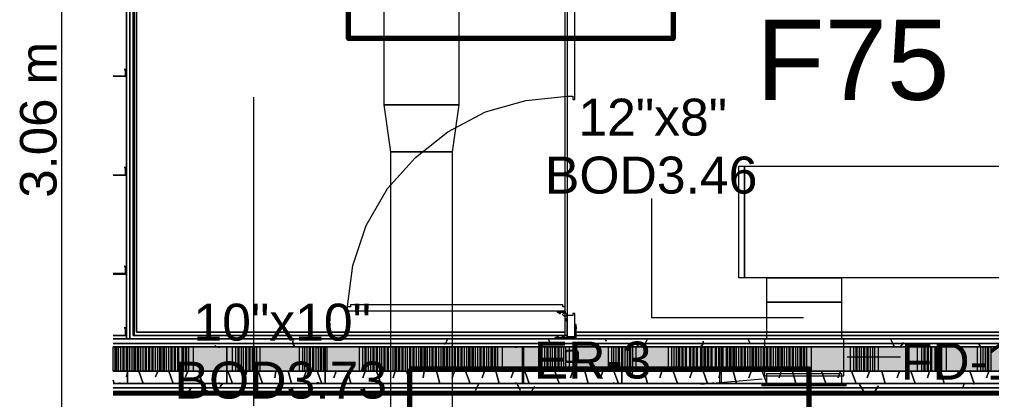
# Model space of a CAD drawing. Header units: metres. Extents: x -2 to 237, y -8 to 52.
# Drawn here: x 6.642 to 10.636, y 26.734 to 28.298 of the extents above; entities that cross this region are included whole.
import ezdxf

# ---------------------------------------------------------------- set-up
doc = ezdxf.new("R2010")
doc.units = ezdxf.units.M
doc.layers.add('HVAC - Ductos', color=5, linetype='Continuous', lineweight=0)
doc.layers.add('PDF3_Text', color=7, linetype='Continuous', lineweight=0)
doc.layers.add('PDF3_Geometry', color=7, linetype='Continuous', lineweight=0, true_color=0xaaaaaa)
doc.layers.add('PDF3_Solid Fills', color=7, linetype='Continuous', lineweight=0, true_color=0xffffff)
doc.styles.add('PDF ArialUnicodeMS-Bold-Identity-H', font='arial.ttf')
doc.styles.add('PDF Helvetica', font='')
doc.styles.get('PDF Helvetica').set_extended_font_data('Helvetica')

msp = doc.modelspace()

# ---------------------------------------------------------------- hatches: boundary and pattern name
at = {"layer": 'PDF3_Solid Fills', "lineweight": 0, "transparency": 33554559}
msp.add_hatch(color=256, dxfattribs=at).paths.add_polyline_path([(7.0265, 26.8503), (14.9512, 26.8503), (14.9512, 26.9512), (7.0265, 26.9512)])
msp.add_hatch(color=256, dxfattribs=at).paths.add_polyline_path([(7.0265, 26.8503), (14.9512, 26.8503), (14.9512, 26.9512), (7.0265, 26.9512)])
h = msp.add_hatch(color=256, dxfattribs=at)
h.paths.add_polyline_path([(8.8919, 26.8916), (8.9285, 26.887), (8.9286, 26.887), (8.9286, 26.8916)])
h.paths.add_polyline_path([(8.9286, 26.9328), (8.9286, 26.9374), (8.8919, 26.9374)])
h.paths.add_polyline_path([(8.9377, 26.9282), (8.9332, 26.9282), (8.9332, 26.8961), (8.9377, 26.9282)])

# ---------------------------------------------------------------- linework, layer by layer
at = {"layer": 'HVAC - Ductos', "lineweight": 0}
for points in [[(6.8156, 10.4051), (6.8156, 11.4134), (6.8156, 14.7502), (6.8156, 18.2289), (6.8156, 25.5898), (6.8156, 26.3553), (6.8156, 29.417), (6.8156, 33.6429), (6.8156, 34.9721), (6.8156, 39.8809), (6.8156, 42.938), (6.8156, 46.7926), (6.8156, 47.6818)], [(9.8636, 27.0703), (9.2402, 27.0703), (9.2402, 27.5608)], [(8.2914, 26.9512), (8.1586, 26.9512)], [(10.0423, 26.9099), (10.2624, 26.9099)], [(9.694, 26.8182), (9.4419, 26.7953)], [(10.0102, 26.7907), (9.7215, 26.7907)]]:
    msp.add_lwpolyline(points, dxfattribs=at)
for points in [[(8.4473, 30.4757), (8.4473, 27.9458), (8.1402, 27.9458), (8.1402, 30.4757)], [(8.1677, 27.7532), (8.1402, 27.9458), (8.4473, 27.9458), (8.4198, 27.7532)], [(8.4198, 27.7532), (8.4198, 25.5716), (8.1677, 25.5716), (8.1677, 27.7532)], [(9.6207, 27.6936), (9.6207, 27.2353), (9.5978, 27.2353), (9.5978, 27.6936)], [(13.9703, 27.2353), (9.6207, 27.2353), (9.6207, 27.6936), (13.9703, 27.6936)], [(10.0194, 27.2353), (10.0194, 27.1344), (9.7123, 27.1344), (9.7123, 27.2353)], [(10.0194, 27.1344), (10.0194, 26.9832), (9.7123, 26.9832), (9.7123, 27.1344)], [(10.0286, 26.9832), (9.7032, 26.9832), (9.7032, 26.832), (10.0286, 26.832)], [(9.7123, 26.7953), (9.7123, 26.8412), (10.0194, 26.8412), (10.0194, 26.7953)], [(9.694, 26.7907), (9.694, 26.7953), (10.0378, 26.7953), (10.0378, 26.7907)]]:
    msp.add_lwpolyline(points, close=True, dxfattribs=at)
at = {"layer": 'PDF3_Geometry', "lineweight": 0}
for points in [[(15.5791, 31.9149), (15.5791, 28.5874), (15.5791, 28.372), (17.1832, 28.372), (17.1832, 26.9832), (14.9878, 26.9832), (7.0265, 26.9832)], [(14.9832, 26.9649), (14.9832, 26.9832), (14.9832, 26.9512), (14.9832, 26.9832), (14.9695, 26.9832), (14.9512, 26.9832), (7.0265, 26.9832), (7.0814, 26.9832), (7.0814, 30.022), (7.0814, 26.9832), (7.0952, 26.9832), (7.0952, 30.022), (7.0952, 26.9832), (7.0952, 28.7936)], [(7.0952, 30.022), (7.0952, 26.9832)], [(7.0952, 26.9832), (7.0952, 30.022)], [(7.0952, 28.7936), (7.0952, 26.9832)], [(7.109, 28.6562), (7.109, 26.997), (7.109, 28.6562)], [(8.8827, 28.5049), (8.8827, 26.997), (8.8919, 26.997)], [(7.0265, 28.0649), (7.0769, 28.0649), (7.0265, 28.0649)], [(7.604, 27.9778), (7.604, 26.7082)], [(7.989, 27.1162), (8.0027, 27.1162), (8.0027, 27.1253), (8.8736, 27.1253), (8.8736, 27.1162), (8.8827, 27.1162), (8.8827, 27.0978), (7.989, 27.0978), (7.989, 27.1162), (8.0118, 27.2857), (8.0669, 27.4507), (8.154, 27.602), (8.2686, 27.7303), (8.4015, 27.8358), (8.5573, 27.9182), (8.7223, 27.964), (8.8919, 27.9824), (8.8919, 27.0794), (8.8919, 27.0749), (8.8919, 27.0794), (8.8919, 27.084)], [(7.0265, 27.657), (7.0769, 27.657), (7.0265, 27.657)], [(7.0265, 27.2536), (7.0769, 27.2536), (7.0769, 27.2812), (7.0723, 27.2812), (7.0814, 27.2812), (7.0814, 27.2536), (7.0769, 27.2536), (7.0769, 27.249), (7.0265, 27.249)], [(8.8873, 27.0932), (8.8827, 27.0932), (8.8736, 27.0978), (8.8506, 27.0978), (8.8506, 27.0932), (8.8736, 27.0932), (8.8782, 27.0932)], [(8.8552, 27.0932), (8.8598, 27.0886), (8.8644, 27.0886), (8.8644, 27.0932)], [(8.8919, 27.0657), (8.8873, 27.0657), (8.8873, 27.0612), (8.8919, 27.0566)], [(8.8919, 26.9924), (8.8919, 27.0794)], [(8.8919, 27.0749), (8.8919, 27.0474)], [(8.924, 26.9832), (8.9286, 26.9878), (8.9286, 27.0428), (8.924, 27.0428)], [(8.9286, 27.029), (8.9286, 27.0336), (8.9286, 27.029)], [(8.9286, 27.029), (8.9286, 27.0336), (8.9286, 27.029)], [(7.0265, 26.997), (7.0769, 26.997), (7.0265, 26.997)], [(17.1832, 26.9832), (16.097, 26.9832), (17.1832, 26.9832), (17.197, 26.9832), (17.197, 26.9649), (17.1832, 26.9649), (14.9878, 26.9649), (14.9832, 26.9649), (7.0265, 26.9649), (14.9695, 26.9649)], [(7.0265, 26.9832), (7.0952, 26.9832)], [(14.9878, 26.9832), (7.0265, 26.9832), (14.9878, 26.9832)], [(14.9832, 26.9832), (7.0265, 26.9832)], [(14.9512, 26.9512), (7.0265, 26.9512), (14.9695, 26.9512), (14.9695, 26.9649), (14.9512, 26.9649), (7.0265, 26.9649)], [(8.8827, 26.997), (7.109, 26.997)], [(8.8827, 26.997), (7.109, 26.997)], [(8.9194, 26.9878), (8.9148, 26.9878), (8.9194, 26.9878), (8.8827, 26.9878), (8.869, 26.9878), (8.8873, 26.997), (8.8919, 26.997), (8.8873, 26.997), (8.8919, 26.997), (8.8873, 26.997), (8.869, 26.9878), (8.8414, 26.9878), (8.8644, 26.9878), (8.869, 26.9878), (8.8827, 26.997), (8.8919, 26.997), (8.8827, 26.997), (8.8919, 26.997), (8.8827, 26.997), (8.8919, 26.997), (8.8827, 26.997), (8.869, 26.9878)], [(8.8644, 26.9878), (8.8414, 26.9878), (8.8414, 26.9832)], [(8.8552, 26.9924), (8.8506, 26.9924), (8.8552, 26.9924)], [(8.8552, 26.9924), (8.8506, 26.9924), (8.8552, 26.9924)], [(8.924, 26.9924), (8.8919, 26.9924), (8.924, 26.9924)], [(8.9148, 26.9878), (8.9102, 26.9878), (8.9148, 26.9878)], [(8.9148, 26.9878), (8.9102, 26.9878), (8.9148, 26.9878)], [(14.9878, 26.9832), (8.924, 26.9832), (14.9878, 26.9832)], [(14.9878, 26.997), (8.9286, 26.997), (12.5678, 26.997), (8.9286, 26.997), (12.5678, 26.997), (8.9286, 26.997), (12.5678, 26.997), (8.9286, 26.997), (14.9878, 26.997), (8.9286, 26.997), (14.9878, 26.997), (8.9286, 26.997), (14.9878, 26.997), (8.9286, 26.997), (14.9878, 26.997)], [(7.086, 26.8503), (7.494, 26.8503), (7.8973, 26.8503), (8.7086, 26.8503), (7.8973, 26.8503), (7.494, 26.8503), (7.086, 26.8503), (7.0265, 26.8503), (7.0265, 26.9512), (14.9512, 26.9512)], [(7.0356, 26.8503), (7.0356, 26.9512)], [(7.0494, 26.8503), (7.0494, 26.9512)], [(7.0585, 26.8503), (7.0585, 26.9512)], [(7.0723, 26.8503), (7.0723, 26.9512)], [(7.0814, 26.8503), (7.0814, 26.9512)], [(8.7086, 26.8503), (7.8973, 26.8503), (7.494, 26.8503), (7.086, 26.8503), (7.086, 26.9512)], [(7.0952, 26.8503), (7.0952, 26.9512)], [(7.1044, 26.8503), (7.1044, 26.9512)], [(7.1135, 26.8503), (7.1135, 26.9512)], [(7.1181, 26.8503), (7.1181, 26.9512)], [(7.1273, 26.8503), (7.1273, 26.9512)], [(7.1319, 26.8503), (7.1319, 26.9512)], [(7.1411, 26.8503), (7.1411, 26.9512)], [(7.1502, 26.8503), (7.1502, 26.9512)], [(7.1594, 26.8503), (7.1594, 26.9512)], [(7.164, 26.8503), (7.164, 26.9512)], [(7.1731, 26.8503), (7.1731, 26.9512)], [(7.1777, 26.8503), (7.1777, 26.9512)], [(7.1868, 26.8503), (7.1868, 26.9512)], [(7.1914, 26.8503), (7.1914, 26.9512)], [(7.2006, 26.8503), (7.2006, 26.9512)], [(7.2098, 26.8503), (7.2098, 26.9512)], [(7.219, 26.8503), (7.219, 26.9512)], [(7.2235, 26.8503), (7.2235, 26.9512)], [(7.2327, 26.8503), (7.2327, 26.9512)], [(7.2373, 26.8503), (7.2373, 26.9512)], [(7.2465, 26.8503), (7.2465, 26.9512)], [(7.2556, 26.8503), (7.2556, 26.9512)], [(7.2648, 26.8503), (7.2648, 26.9512)], [(7.2694, 26.8503), (7.2694, 26.9512)], [(7.2785, 26.8503), (7.2785, 26.9512)], [(7.2831, 26.8503), (7.2831, 26.9512)], [(7.2923, 26.8503), (7.2923, 26.9512)], [(7.2969, 26.8503), (7.2969, 26.9512)], [(7.3106, 26.8503), (7.3106, 26.9512)], [(7.3152, 26.8503), (7.3152, 26.9512)], [(7.3244, 26.8503), (7.3244, 26.9512)], [(7.329, 26.8503), (7.329, 26.9512)], [(7.3381, 26.8503), (7.3381, 26.9512)], [(7.3564, 26.8503), (7.3564, 26.9512)], [(7.5169, 26.8503), (7.5169, 26.9512)], [(7.5306, 26.8503), (7.5306, 26.9512)], [(7.5398, 26.8503), (7.5398, 26.9512)], [(7.5444, 26.8503), (7.5444, 26.9512)], [(7.5536, 26.8503), (7.5536, 26.9512)], [(7.5627, 26.8503), (7.5627, 26.9512)], [(7.5719, 26.8503), (7.5719, 26.9512)], [(7.5765, 26.8503), (7.5765, 26.9512)], [(7.5856, 26.8503), (7.5856, 26.9512)], [(7.5902, 26.8503), (7.5902, 26.9512)], [(7.5994, 26.8503), (7.5994, 26.9512)], [(7.6086, 26.8503), (7.6086, 26.9512)], [(7.6177, 26.8503), (7.6177, 26.9512)], [(7.6314, 26.8503), (7.6314, 26.9512)], [(7.7919, 26.8503), (7.7919, 26.9512)], [(7.8056, 26.8503), (7.8056, 26.9512)], [(7.8148, 26.8503), (7.8148, 26.9512)], [(7.824, 26.8503), (7.824, 26.9512)], [(7.8331, 26.8503), (7.8331, 26.9512)], [(7.8377, 26.8503), (7.8377, 26.9512)], [(7.8469, 26.8503), (7.8469, 26.9512)], [(7.8515, 26.8503), (7.8515, 26.9512)], [(7.8606, 26.8503), (7.8606, 26.9512)], [(7.8698, 26.8503), (7.8698, 26.9512)], [(7.879, 26.8503), (7.879, 26.9512)], [(7.8836, 26.8503), (7.8836, 26.9512)], [(7.8927, 26.8503), (7.8927, 26.9512)], [(7.9064, 26.8503), (7.9064, 26.9512)], [(8.0394, 26.8503), (8.0394, 26.9512)], [(8.0531, 26.8503), (8.0531, 26.9512)], [(8.0623, 26.8503), (8.0623, 26.9512)], [(8.0669, 26.8503), (8.0669, 26.9512)], [(8.0761, 26.8503), (8.0761, 26.9512)], [(8.0852, 26.8503), (8.0852, 26.9512)], [(8.0944, 26.8503), (8.0944, 26.9512)], [(8.099, 26.8503), (8.099, 26.9512)], [(8.1081, 26.8503), (8.1081, 26.9512)], [(8.1127, 26.8503), (8.1127, 26.9512)], [(8.1219, 26.8503), (8.1219, 26.9512)], [(8.131, 26.8503), (8.131, 26.9512)], [(8.1402, 26.8503), (8.1402, 26.9512)], [(8.1448, 26.8503), (8.1448, 26.9512)], [(8.154, 26.8503), (8.154, 26.9512)], [(8.1586, 26.8503), (8.1586, 26.9512)], [(8.1677, 26.8503), (8.1677, 26.9512)], [(8.1769, 26.8503), (8.1769, 26.9512)], [(8.186, 26.8503), (8.186, 26.9512)], [(8.1906, 26.8503), (8.1906, 26.9512)], [(8.1998, 26.8503), (8.1998, 26.9512)], [(8.2044, 26.8503), (8.2044, 26.9512)], [(8.2136, 26.8503), (8.2136, 26.9512)], [(8.2181, 26.8503), (8.2181, 26.9512)], [(8.2273, 26.8503), (8.2273, 26.9512)], [(8.2365, 26.8503), (8.2365, 26.9512)], [(8.2457, 26.8503), (8.2457, 26.9512)], [(8.2502, 26.8503), (8.2502, 26.9512)], [(8.2594, 26.8503), (8.2594, 26.9512)], [(8.264, 26.8503), (8.264, 26.9512)], [(8.2732, 26.8503), (8.2732, 26.9512)], [(8.2823, 26.8503), (8.2823, 26.9512)], [(8.2914, 26.8503), (8.2914, 26.9512)], [(8.296, 26.8503), (8.296, 26.9512)], [(8.3052, 26.8503), (8.3052, 26.9512)], [(8.319, 26.8503), (8.319, 26.9512)], [(8.3282, 26.8503), (8.3282, 26.9512)], [(8.3419, 26.8503), (8.3419, 26.9512)], [(8.3511, 26.8503), (8.3511, 26.9512)], [(8.3556, 26.8503), (8.3556, 26.9512)], [(8.3648, 26.8503), (8.3648, 26.9512)], [(8.374, 26.8503), (8.374, 26.9512)], [(8.3832, 26.8503), (8.3832, 26.9512)], [(8.3877, 26.8503), (8.3877, 26.9512)], [(8.3969, 26.8503), (8.3969, 26.9512)], [(8.4015, 26.8503), (8.4015, 26.9512)], [(8.4106, 26.8503), (8.4106, 26.9512)], [(8.4198, 26.8503), (8.4198, 26.9512)], [(8.429, 26.8503), (8.429, 26.9512)], [(8.4336, 26.8503), (8.4336, 26.9512)], [(8.4427, 26.8503), (8.4427, 26.9512)], [(8.4473, 26.8503), (8.4473, 26.9512)], [(8.4564, 26.8503), (8.4564, 26.9512)], [(8.461, 26.8503), (8.461, 26.9512)], [(8.4702, 26.8503), (8.4702, 26.9512)], [(8.4794, 26.8503), (8.4794, 26.9512)], [(8.4886, 26.8503), (8.4886, 26.9512)], [(8.4932, 26.8503), (8.4932, 26.9512)], [(8.5023, 26.8503), (8.5023, 26.9512)], [(8.5069, 26.8503), (8.5069, 26.9512)], [(8.5161, 26.8503), (8.5161, 26.9512)], [(8.5252, 26.8503), (8.5252, 26.9512)], [(8.5344, 26.8503), (8.5344, 26.9512)], [(8.539, 26.8503), (8.539, 26.9512)], [(8.5482, 26.8503), (8.5482, 26.9512)], [(8.5527, 26.8503), (8.5527, 26.9512)], [(8.5619, 26.8503), (8.5619, 26.9512)], [(8.571, 26.8503), (8.571, 26.9512)], [(8.5802, 26.8503), (8.5802, 26.9512)], [(8.5848, 26.8503), (8.5848, 26.9512)], [(8.594, 26.8503), (8.594, 26.9512)], [(8.5986, 26.8503), (8.5986, 26.9512)], [(8.6077, 26.8503), (8.6077, 26.9512)], [(8.6261, 26.8503), (8.6261, 26.9512)], [(8.7865, 26.8503), (8.7865, 26.9512)], [(8.8002, 26.8503), (8.8002, 26.9512)], [(8.8094, 26.8503), (8.8094, 26.9512)], [(8.814, 26.8503), (8.814, 26.9512)], [(8.8232, 26.8503), (8.8232, 26.9512)], [(8.8323, 26.8503), (8.8323, 26.9512)], [(8.8414, 26.8503), (8.8414, 26.9512)], [(8.846, 26.8503), (8.846, 26.9512)], [(8.8552, 26.8503), (8.8552, 26.9512)], [(8.8598, 26.8503), (8.8598, 26.9512)], [(8.869, 26.8503), (8.869, 26.9512)], [(8.8782, 26.8503), (8.8782, 26.9512)], [(8.8873, 26.9282), (8.8873, 26.9512)], [(8.9011, 26.9374), (8.9011, 26.9512)], [(8.9011, 26.8916), (8.9011, 26.9328)], [(9.0615, 26.8503), (9.0615, 26.9512)], [(9.0752, 26.8503), (9.0752, 26.9512)], [(9.0844, 26.8503), (9.0844, 26.9512)], [(9.0936, 26.8503), (9.0936, 26.9512)], [(9.1027, 26.8503), (9.1027, 26.9512)], [(9.1073, 26.8503), (9.1073, 26.9512)], [(9.1164, 26.8503), (9.1164, 26.9512)], [(9.121, 26.8503), (9.121, 26.9512)], [(9.1302, 26.8503), (9.1302, 26.9512)], [(9.1394, 26.8503), (9.1394, 26.9512)], [(9.1486, 26.8503), (9.1486, 26.9512)], [(9.1532, 26.8503), (9.1532, 26.9512)], [(9.1623, 26.8503), (9.1623, 26.9512)], [(9.1761, 26.8503), (9.1761, 26.9512)], [(9.309, 26.8503), (9.309, 26.9512)], [(9.3228, 26.8503), (9.3228, 26.9512)], [(9.3319, 26.8503), (9.3319, 26.9512)], [(9.3411, 26.8503), (9.3411, 26.9512)], [(9.3502, 26.8503), (9.3502, 26.9512)], [(9.3548, 26.8503), (9.3548, 26.9512)], [(9.364, 26.8503), (9.364, 26.9512)], [(9.3686, 26.8503), (9.3686, 26.9512)], [(9.3778, 26.8503), (9.3778, 26.9512)], [(9.3823, 26.8503), (9.3823, 26.9512)], [(9.396, 26.8503), (9.396, 26.9512)], [(9.4006, 26.8503), (9.4006, 26.9512)], [(9.4098, 26.8503), (9.4098, 26.9512)], [(9.4144, 26.8503), (9.4144, 26.9512)], [(9.4236, 26.8503), (9.4236, 26.9512)], [(9.4282, 26.8503), (9.4282, 26.9512)], [(9.4419, 26.8503), (9.4419, 26.9512)], [(9.4465, 26.8503), (9.4465, 26.9512)], [(9.4556, 26.8503), (9.4556, 26.9512)], [(9.4602, 26.8503), (9.4602, 26.9512)], [(9.4694, 26.8503), (9.4694, 26.9512)], [(9.474, 26.8503), (9.474, 26.9512)], [(9.4832, 26.8503), (9.4832, 26.9512)], [(9.4878, 26.8503), (9.4878, 26.9512)], [(9.5015, 26.8503), (9.5015, 26.9512)], [(9.506, 26.8503), (9.506, 26.9512)], [(9.5152, 26.8503), (9.5152, 26.9512)], [(9.5198, 26.8503), (9.5198, 26.9512)], [(9.529, 26.8503), (9.529, 26.9512)], [(9.5336, 26.8503), (9.5336, 26.9512)], [(9.5473, 26.8503), (9.5473, 26.9512)], [(9.5519, 26.8503), (9.5519, 26.9512)], [(9.561, 26.8503), (9.561, 26.9512)], [(9.5656, 26.8503), (9.5656, 26.9512)], [(9.5748, 26.8503), (9.5748, 26.9512)], [(9.5886, 26.8503), (9.5886, 26.9512)], [(9.5978, 26.8503), (9.5978, 26.9512)], [(9.6115, 26.8503), (9.6115, 26.9512)], [(9.6207, 26.8503), (9.6207, 26.9512)], [(9.6252, 26.8503), (9.6252, 26.9512)], [(9.6344, 26.8503), (9.6344, 26.9512)], [(9.6436, 26.8503), (9.6436, 26.9512)], [(9.6528, 26.8503), (9.6528, 26.9512)], [(9.6573, 26.8503), (9.6573, 26.9512)], [(9.6665, 26.8503), (9.6665, 26.9512)], [(9.671, 26.8503), (9.671, 26.9512)], [(9.6802, 26.8503), (9.6802, 26.9512)], [(9.6894, 26.8503), (9.6894, 26.9512)], [(9.6986, 26.8503), (9.6986, 26.9512)], [(9.7032, 26.8503), (9.7032, 26.9512)], [(9.7123, 26.8503), (9.7123, 26.9512)], [(9.7169, 26.8503), (9.7169, 26.9512)], [(9.7261, 26.8503), (9.7261, 26.9512)], [(9.7306, 26.8503), (9.7306, 26.9512)], [(9.7398, 26.8503), (9.7398, 26.9512)], [(9.749, 26.8503), (9.749, 26.9512)], [(9.7582, 26.8503), (9.7582, 26.9512)], [(9.7628, 26.8503), (9.7628, 26.9512)], [(9.7719, 26.8503), (9.7719, 26.9512)], [(9.7765, 26.8503), (9.7765, 26.9512)], [(9.7856, 26.8503), (9.7856, 26.9512)], [(9.7948, 26.8503), (9.7948, 26.9512)], [(9.804, 26.8503), (9.804, 26.9512)], [(9.8086, 26.8503), (9.8086, 26.9512)], [(9.8178, 26.8503), (9.8178, 26.9512)], [(9.8223, 26.8503), (9.8223, 26.9512)], [(9.8315, 26.8503), (9.8315, 26.9512)], [(9.8406, 26.8503), (9.8406, 26.9512)], [(9.8498, 26.8503), (9.8498, 26.9512)], [(9.8544, 26.8503), (9.8544, 26.9512)], [(9.8636, 26.8503), (9.8636, 26.9512)], [(9.8682, 26.8503), (9.8682, 26.9512)], [(9.8773, 26.8503), (9.8773, 26.9512)], [(9.8957, 26.8503), (9.8957, 26.9512)], [(10.056, 26.8503), (10.056, 26.9512)], [(10.0698, 26.8503), (10.0698, 26.9512)], [(10.079, 26.8503), (10.079, 26.9512)], [(10.0836, 26.8503), (10.0836, 26.9512)], [(10.0928, 26.8503), (10.0928, 26.9512)], [(10.1019, 26.8503), (10.1019, 26.9512)], [(10.111, 26.8503), (10.111, 26.9512)], [(10.1156, 26.8503), (10.1156, 26.9512)], [(10.1248, 26.8503), (10.1248, 26.9512)], [(10.1294, 26.8503), (10.1294, 26.9512)], [(10.1386, 26.8503), (10.1386, 26.9512)], [(10.1478, 26.8503), (10.1478, 26.9512)], [(10.1569, 26.8503), (10.1569, 26.9512)], [(10.1707, 26.8503), (10.1707, 26.9512)], [(10.3311, 26.8503), (10.3311, 26.9512)], [(10.3494, 26.8503), (10.3494, 26.9512)], [(10.3586, 26.8503), (10.3586, 26.9512)], [(10.3632, 26.8503), (10.3632, 26.9512)], [(10.3724, 26.8503), (10.3724, 26.9512)], [(10.3769, 26.8503), (10.3769, 26.9512)], [(10.3861, 26.8503), (10.3861, 26.9512)], [(10.3906, 26.8503), (10.3906, 26.9512)], [(10.4044, 26.8503), (10.4044, 26.9512)], [(10.409, 26.8503), (10.409, 26.9512)], [(10.4182, 26.8503), (10.4182, 26.9512)], [(10.4228, 26.8503), (10.4228, 26.9512)], [(10.4319, 26.8503), (10.4319, 26.9512)], [(10.4502, 26.8503), (10.4502, 26.9512)], [(10.5786, 26.8503), (10.5786, 26.9512)], [(10.5924, 26.8503), (10.5924, 26.9512)], [(10.6015, 26.8503), (10.6015, 26.9512)], [(10.6106, 26.8503), (10.6106, 26.9512)], [(10.6198, 26.8503), (10.6198, 26.9512)], [(10.6244, 26.8503), (10.6244, 26.9512)], [(10.6336, 26.8503), (10.6336, 26.9512)], [(8.8873, 26.8503), (8.8873, 26.8961)], [(8.9011, 26.8503), (8.9011, 26.887)], [(7.086, 26.8503), (7.0265, 26.8503), (7.086, 26.8503)], [(8.7132, 26.8503), (9.1164, 26.8503), (9.5244, 26.8503), (10.739, 26.8503), (11.1469, 26.8503), (11.5502, 26.8503)], [(14.7999, 26.7999), (7.0265, 26.7999), (14.8045, 26.7999)], [(7.0265, 24.1919), (13.9016, 24.1919), (13.9016, 24.2057), (13.9016, 24.2103), (13.9016, 25.6357), (13.9016, 25.787), (13.9016, 25.8007), (14.7678, 25.8007), (14.7861, 25.8007), (14.7861, 26.7678), (14.7861, 26.7816), (7.0265, 26.7816), (14.7999, 26.7816), (14.7999, 26.7999), (14.7999, 24.1782), (14.9053, 24.1782)], [(14.7999, 26.7999), (7.0265, 26.7999)], [(14.7861, 26.7816), (7.0265, 26.7816)], [(7.0265, 26.7678), (14.7678, 26.7678), (14.7678, 25.819), (13.8832, 25.819), (13.8832, 25.6357), (13.8832, 24.2103), (7.0265, 24.2103)], [(14.7678, 26.7678), (7.0265, 26.7678), (14.7678, 26.7678), (7.0265, 26.7678), (14.7678, 26.7678), (7.0265, 26.7678), (14.7678, 26.7678), (7.0265, 26.7678), (14.7861, 26.7678)], [(14.7586, 26.754), (7.0265, 26.754), (14.7586, 26.754)]]:
    msp.add_lwpolyline(points, dxfattribs=at)
at = {"layer": 'PDF3_Geometry', "color": 232, "lineweight": 70, "true_color": 0xe91e64}
for points in [[(7.994, 29.1351), (9.3279, 29.1351), (9.3279, 28.2196), (7.994, 28.2196)], [(8.2451, 26.8604), (9.8857, 26.8604), (9.8857, 25.8297), (8.2451, 25.8297)]]:
    msp.add_lwpolyline(points, close=True, dxfattribs=at)
at = {"layer": 'PDF3_Geometry', "lineweight": 0}
for points in [[(7.0952, 26.9832), (7.0952, 28.7936)], [(7.1135, 26.997), (7.1135, 28.6562), (7.1135, 26.997), (7.1135, 28.6562), (7.1135, 26.997), (7.1135, 28.6562), (7.1135, 26.997), (8.8827, 26.997), (8.8919, 26.997), (8.8827, 26.997), (7.109, 26.997), (7.109, 28.6562), (7.109, 26.997), (7.109, 28.6562), (7.109, 26.997), (7.109, 28.6562), (7.109, 26.997), (8.8782, 26.997), (7.109, 26.997), (8.8782, 26.997)], [(7.1227, 27.0107), (7.1227, 28.6562), (7.1227, 27.0107), (8.8827, 27.0107)], [(8.924, 27.9686), (8.924, 28.4728), (8.9011, 28.4728), (8.8919, 28.4728), (8.8919, 27.9824), (8.9148, 27.9824), (8.9148, 27.9686)], [(7.0814, 28.0649), (7.0769, 28.0649), (7.0769, 28.0924), (7.0723, 28.0924), (7.0814, 28.0924)], [(7.0814, 27.657), (7.0769, 27.657), (7.0769, 27.689), (7.0723, 27.689), (7.0814, 27.689)], [(8.8827, 27.0749), (8.8919, 27.084), (8.8827, 27.0932), (8.8736, 27.084)], [(8.924, 27.0886), (8.9148, 27.0886), (8.9148, 27.0794), (8.8919, 27.0794), (8.8919, 26.9924), (8.924, 26.9924)], [(8.8414, 26.9878), (8.8414, 26.9832), (8.924, 26.9832), (8.9286, 26.9878), (8.9286, 27.0428), (8.924, 27.0428), (8.924, 26.9878), (8.9194, 26.9878), (8.8827, 26.9878)], [(7.0814, 27.0016), (7.0769, 26.997), (7.0769, 27.0016), (7.0769, 27.029), (7.0723, 27.029), (7.0814, 27.029)], [(8.9286, 27.0336), (8.9286, 27.029), (8.9286, 27.0244), (8.9286, 27.029)], [(8.9286, 27.0336), (8.9286, 27.029), (8.9286, 27.0244), (8.9286, 27.029)], [(8.9286, 27.0244), (8.9286, 27.029)], [(8.9286, 27.0107), (12.5678, 27.0107)], [(7.1135, 26.997), (8.8782, 26.997), (7.109, 26.997), (8.8782, 26.997), (7.109, 26.997), (8.8827, 26.997)], [(7.2373, 26.9832), (8.8414, 26.9832)], [(8.8506, 26.9924), (8.846, 26.9878)], [(8.846, 26.9878), (8.8506, 26.9878), (8.8552, 26.9878), (8.8598, 26.9878), (8.8552, 26.9878), (8.8506, 26.9878)], [(8.846, 26.9878), (8.8506, 26.9878), (8.8552, 26.9878), (8.8598, 26.9878), (8.8552, 26.9878), (8.8506, 26.9878)], [(8.8598, 26.9878), (8.8552, 26.9924)], [(8.9102, 26.9878), (8.9148, 26.9878), (8.9194, 26.9878), (8.9148, 26.9878)], [(8.9102, 26.9878), (8.9148, 26.9878), (8.9194, 26.9878), (8.9148, 26.9878)], [(10.6336, 26.9832), (10.2852, 26.9832)], [(7.0402, 26.9512), (7.0402, 26.8503)], [(7.054, 26.7999), (7.086, 26.7999), (7.086, 26.9512), (7.054, 26.9512), (7.054, 26.9466), (7.054, 26.9512), (7.086, 26.9512), (7.086, 26.7999), (7.054, 26.7999), (7.054, 26.8044)], [(7.0677, 26.9512), (7.0677, 26.8503)], [(7.4618, 26.7999), (7.4894, 26.7999), (7.494, 26.7999), (7.494, 26.9512), (7.4894, 26.9512), (7.4618, 26.9512), (7.4618, 26.9466), (7.4618, 26.9512), (7.4894, 26.9512), (7.494, 26.9512), (7.494, 26.7999), (7.4894, 26.7999), (7.4618, 26.7999), (7.4618, 26.8044)], [(7.8973, 26.9512), (7.8973, 26.7999), (7.8652, 26.7999), (7.8652, 26.8044), (7.8698, 26.8044), (7.8698, 26.7999), (7.8973, 26.7999), (7.8973, 26.9512), (7.8698, 26.9512), (7.8698, 26.9466), (7.8652, 26.9466), (7.8652, 26.9512)], [(8.3098, 26.9512), (8.3098, 26.8503)], [(8.3373, 26.9512), (8.3373, 26.8503)], [(8.681, 26.9466), (8.681, 26.9512)], [(8.7086, 26.9512), (8.7132, 26.9512), (8.7132, 26.7999), (8.7086, 26.7999), (8.681, 26.7999), (8.681, 26.8044), (8.681, 26.7999), (8.7086, 26.7999), (8.7086, 26.9512), (8.681, 26.9512)], [(8.9377, 26.8961), (8.9332, 26.887), (8.9286, 26.887), (8.8919, 26.887), (8.8873, 26.887), (8.8873, 26.8961), (8.8873, 26.9282), (8.8873, 26.9374), (8.8919, 26.9374), (8.9286, 26.9374), (8.9332, 26.9374), (8.9377, 26.9282)], [(8.9286, 26.9328), (8.8919, 26.9328), (8.8873, 26.9282), (8.8873, 26.8961), (8.8919, 26.8916), (8.9286, 26.8916), (8.9332, 26.8916), (8.9332, 26.8961), (8.9332, 26.9282), (8.9332, 26.9328)], [(9.0844, 26.9466), (9.0844, 26.9512)], [(9.1164, 26.9512), (9.1164, 26.7999), (9.0844, 26.7999), (9.0844, 26.8044), (9.0844, 26.7999), (9.1164, 26.7999), (9.1164, 26.9512), (9.0844, 26.9512)], [(9.4923, 26.9466), (9.4923, 26.9512)], [(9.5198, 26.9512), (9.5244, 26.9512), (9.5244, 26.7999), (9.5198, 26.7999), (9.4923, 26.7999), (9.4923, 26.8044), (9.4923, 26.7999), (9.5198, 26.7999), (9.5198, 26.9512), (9.4923, 26.9512)], [(9.5794, 26.9512), (9.5794, 26.8503)], [(9.6069, 26.9512), (9.6069, 26.8503)], [(8.7132, 26.8503), (9.1164, 26.8503), (9.5244, 26.8503), (10.739, 26.8503), (11.1469, 26.8503), (11.5502, 26.8503), (11.1469, 26.8503), (10.739, 26.8503), (9.5244, 26.8503), (9.1164, 26.8503)], [(7.0265, 26.7632), (14.7678, 26.7632)], [(7.0265, 26.7632), (14.7678, 26.7632)], [(10.2852, 26.7678), (10.6336, 26.7678)], [(7.0265, 26.7586), (14.7586, 26.7586), (14.7586, 25.8282), (14.7586, 26.7586)]]:
    msp.add_lwpolyline(points, close=True, dxfattribs=at)
at = {"layer": 'PDF3_Geometry', "color": 254, "lineweight": 0, "true_color": 0xeaeaea}
for points in [[(7.7644, 26.9649), (7.7736, 26.9512), (7.7644, 26.9649), (7.7644, 26.974)], [(8.3877, 26.9603), (8.3923, 26.9649), (8.4015, 26.9832), (8.3923, 26.9649)], [(8.8232, 26.9649), (8.8232, 26.9603), (8.8232, 26.9649), (8.814, 26.9832)], [(9.0477, 26.9832), (9.0523, 26.974)], [(9.1761, 26.9649), (9.1852, 26.9512), (9.1761, 26.9649), (9.1761, 26.9694)], [(9.2082, 26.9557), (9.2128, 26.9649), (9.2219, 26.9832), (9.2128, 26.9649)], [(9.4419, 26.9512), (9.4511, 26.9649), (9.4511, 26.974), (9.4511, 26.9649)], [(9.6344, 26.9832), (9.6436, 26.9649)], [(10.2302, 26.9649), (10.2348, 26.9557), (10.2302, 26.9649), (10.221, 26.9832)], [(10.2624, 26.9512), (10.2715, 26.9649), (10.2715, 26.9694), (10.2715, 26.9649)], [(7.4436, 26.9512), (7.4481, 26.9557)], [(10.4961, 26.9512), (10.4961, 26.9557)], [(10.5832, 26.9603), (10.5924, 26.9512)], [(7.3381, 26.7678), (7.3473, 26.7816)], [(7.4115, 26.7724), (7.4115, 26.7678)], [(7.4664, 26.7862), (7.4756, 26.7999)], [(7.7002, 26.7816), (7.7094, 26.7999), (7.7002, 26.7816), (7.6957, 26.7724)], [(8.5207, 26.7816), (8.5298, 26.7999), (8.5207, 26.7816), (8.5161, 26.7724)], [(8.6856, 26.7999), (8.6948, 26.7816), (8.6994, 26.7724), (8.6948, 26.7816)], [(8.7544, 26.7816), (8.759, 26.7862), (8.7544, 26.7816), (8.7452, 26.7678)], [(9.7398, 26.7999), (9.7444, 26.7907)], [(10.0928, 26.7953), (10.1019, 26.7816), (10.111, 26.7678), (10.1019, 26.7816)], [(10.1661, 26.7816), (10.1707, 26.7907), (10.1661, 26.7816), (10.1569, 26.7678)], [(10.519, 26.7862), (10.5236, 26.7999)], [(10.5602, 26.7999), (10.5648, 26.7953)]]:
    msp.add_lwpolyline(points, close=True, dxfattribs=at)
at = {"layer": 'PDF3_Geometry', "color": 254, "lineweight": 0, "true_color": 0xd2d2d2}
for points in [[(8.7086, 26.9282), (8.7132, 26.9282)], [(9.5198, 26.8594), (9.5244, 26.8594)], [(9.0844, 26.7999), (9.0844, 26.8044)]]:
    msp.add_lwpolyline(points, dxfattribs=at)
at = {"layer": 'PDF3_Geometry', "color": 254, "lineweight": 0, "true_color": 0xdddddd}
for points in [[(7.086, 26.8457), (7.0814, 26.8274)], [(7.1319, 26.8503), (7.1502, 26.7999)], [(7.2098, 26.8503), (7.2006, 26.8274)], [(7.2556, 26.8503), (7.274, 26.7999)], [(7.3335, 26.8503), (7.3244, 26.8274)], [(7.3794, 26.8503), (7.3931, 26.7999)], [(7.4527, 26.8503), (7.4436, 26.8228)], [(7.4986, 26.8503), (7.5169, 26.7999)], [(7.5765, 26.8503), (7.5673, 26.8228)], [(7.6223, 26.8503), (7.6406, 26.7999)], [(7.6957, 26.8503), (7.6911, 26.8228)], [(7.746, 26.8503), (7.7598, 26.7999)], [(7.8194, 26.8503), (7.8102, 26.8228)], [(7.8652, 26.8503), (7.8836, 26.7999)], [(7.9431, 26.8503), (7.934, 26.8228)], [(7.989, 26.8503), (8.0027, 26.7999)], [(8.0623, 26.8503), (8.0531, 26.8228)], [(8.1081, 26.8503), (8.1265, 26.7999)], [(8.186, 26.8503), (8.1769, 26.8228)], [(8.2319, 26.8503), (8.2502, 26.7999)], [(8.3052, 26.8503), (8.3006, 26.8228)], [(8.3556, 26.8503), (8.3694, 26.7999)], [(8.429, 26.8503), (8.4198, 26.8228)], [(8.4748, 26.8503), (8.4932, 26.7999)], [(8.5527, 26.8503), (8.5436, 26.8228)], [(8.5986, 26.8503), (8.6123, 26.7999)], [(8.6719, 26.8503), (8.6627, 26.8228)], [(8.7177, 26.8503), (8.736, 26.7999)], [(8.7957, 26.8503), (8.7865, 26.8228)], [(8.8414, 26.8503), (8.8598, 26.7999)], [(8.9148, 26.8503), (8.9056, 26.8228)], [(8.9652, 26.8503), (8.979, 26.7999)], [(9.0386, 26.8503), (9.0294, 26.8228)], [(9.0844, 26.8503), (9.1027, 26.7999)], [(9.1623, 26.8503), (9.1532, 26.8228)], [(9.2082, 26.8503), (9.2219, 26.7999)], [(9.2814, 26.8503), (9.2723, 26.8228)], [(9.3273, 26.8503), (9.3457, 26.7999)], [(9.4052, 26.8503), (9.396, 26.8228)], [(9.4511, 26.8503), (9.4694, 26.7999)], [(9.5244, 26.8503), (9.5244, 26.8412)], [(9.5748, 26.8503), (9.5886, 26.7999)], [(9.6482, 26.8503), (9.639, 26.8228)], [(9.694, 26.8503), (9.7123, 26.7999)], [(9.7719, 26.8503), (9.7628, 26.8228)], [(9.8178, 26.8503), (9.8315, 26.7999)], [(9.8911, 26.8503), (9.8819, 26.8228)], [(9.9369, 26.8503), (9.9552, 26.7999)], [(10.0148, 26.8503), (10.0056, 26.8228)], [(10.0606, 26.8503), (10.079, 26.7999)], [(10.134, 26.8503), (10.1248, 26.8228)], [(10.1844, 26.8503), (10.1982, 26.7999)], [(10.2578, 26.8503), (10.2486, 26.8228)], [(10.3036, 26.8503), (10.3219, 26.7999)], [(10.3815, 26.8503), (10.3724, 26.8228)], [(10.4274, 26.8503), (10.4411, 26.7999)], [(10.5006, 26.8503), (10.4915, 26.8228)], [(10.5465, 26.8503), (10.5648, 26.7999)], [(10.6244, 26.8503), (10.6152, 26.8228)], [(7.0265, 26.8136), (7.031, 26.7999)], [(9.5198, 26.8366), (9.5152, 26.8228)]]:
    msp.add_lwpolyline(points, close=True, dxfattribs=at)

# ---------------------------------------------------------------- texts
at = {"layer": 'PDF3_Text', "color": 232, "lineweight": 70, "true_color": 0xe91e64, "insert": (9.6681, 28.1296), "char_height": 0.33001, "attachment_point": 4, "style": 'PDF ArialUnicodeMS-Bold-Identity-H'}
msp.add_mtext('F75', dxfattribs=at)
at = {"layer": 'PDF3_Text', "lineweight": 0, "insert": (6.7201, 27.5643), "char_height": 0.15008, "attachment_point": 4, "rotation": 90, "style": 'PDF Helvetica'}
msp.add_mtext('3.06 m', dxfattribs=at)
at = {"layer": 'PDF3_Text', "lineweight": 0, "attachment_point": 4, "style": 'PDF Helvetica'}
for s, insert, char_height in [('12"x8"', (8.9382, 27.8947), 0.15195), ('BOD3.46', (8.8007, 27.6564), 0.15195), ('10"x10"', (7.3569, 27.0514), 0.15195), ('ER-3', (8.7549, 26.8955), 0.15195), ('FD-12"x8"-12"x8"', (10.2628, 26.8909), 0.151954), ('BOD3.73', (7.279, 26.813), 0.15195)]:
    msp.add_mtext(s, dxfattribs=dict(at, insert=insert, char_height=char_height))

doc.saveas('drawing.dxf')
